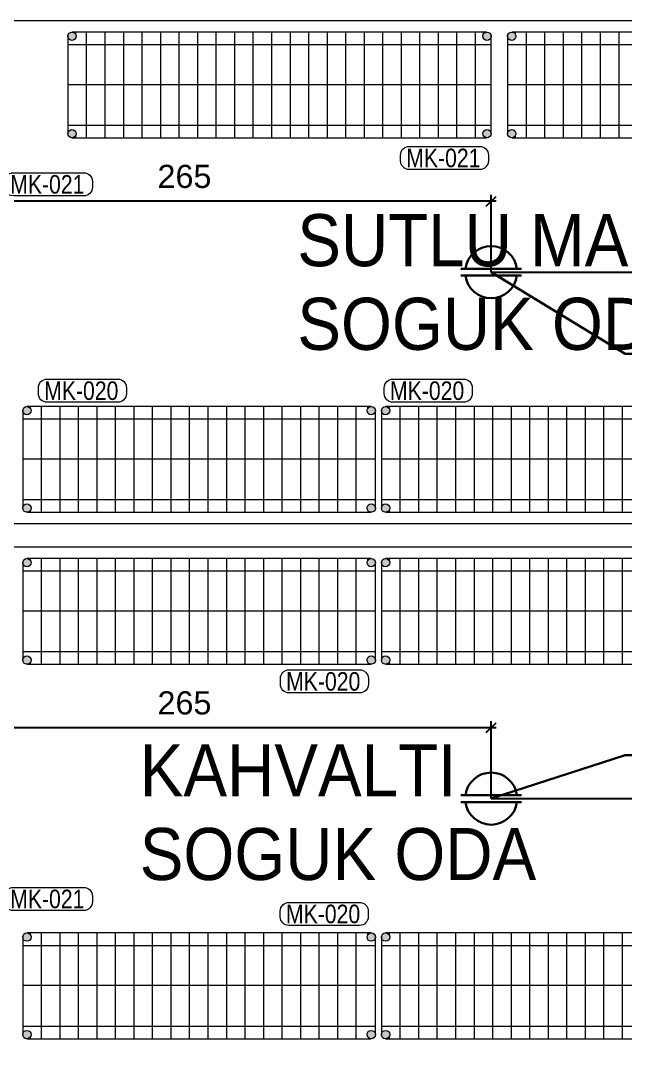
# Model space of a CAD drawing. Extents: x -5598 to 26293, y -3808 to 13850.
# Drawn here: x -1868.3 to -1606.9, y 5432.5 to 5875 of the extents above; entities that cross this region are included whole.
import ezdxf
from ezdxf.enums import TextEntityAlignment as Align

# ---------------------------------------------------------------- set-up
doc = ezdxf.new("R2010")
doc.units = 0
doc.header["$LTSCALE"] = 100
doc.header["$MEASUREMENT"] = 0
for name, color, linetype, lineweight in [('AD', 5, 'Continuous', 9), ('AK', 7, 'Continuous', 15), ('AP', 6, 'Continuous', 15)]:
    doc.layers.add(name, color=color, linetype=linetype, lineweight=lineweight)
doc.layers.add('MAKPA COLD ROOM', color=7, linetype='Continuous', lineweight=15, true_color=0x143d69)
doc.layers.add('MAKPA ELEKTRIK', color=7, linetype='Continuous', lineweight=30, true_color=0x93039a)
doc.layers.add('OLCU DIS', color=7, linetype='Continuous')
doc.styles.add('MAKPA TESISAT', font='arial.ttf', dxfattribs={"height": 10})
doc.styles.add('olcu', font='romans.shx', dxfattribs={"width": 0.5})
doc.styles.add('POZ TEXT', font='ARIALN.TTF', dxfattribs={"height": 8})
doc.styles.get("Standard").update_dxf_attribs({"font": 'arial.ttf'})
doc.dimstyles.new('1-200', dxfattribs={"dimtxt": 40, "dimasz": 2, "dimexe": 0, "dimexo": 0, "dimgap": 10, "dimtad": 1, "dimdec": 4, "dimrnd": 0.1, "dimzin": 9, "dimdsep": 46, "dimtxsty": 'olcu', "dimblk1": 'SOL', "dimblk2": 'SAG', "dimsah": 1, "dimcen": 0, "dimse1": 1, "dimse2": 1, "dimclre": 13, "dimadec": 0, "dimazin": 0, "dimtfac": 1, "dimtdec": 4, "dimtix": 1, "dimtmove": 2, "dimatfit": 2, "dimldrblk": 'SOL', "dimfxl": 0, "dimtolj": 1, "dimarcsym": 0})
doc.dimstyles.new('MAKPA TESISAT DIM', dxfattribs={"dimscale": 0.7, "dimtxt": 12, "dimasz": 6, "dimexe": 4, "dimexo": 0, "dimgap": 8, "dimtad": 2, "dimtih": 1, "dimtoh": 1, "dimdec": 0, "dimrnd": 5, "dimzin": 0, "dimdsep": 46, "dimtxsty": 'MAKPA TESISAT', "dimblk1": 'OBLIQUE', "dimblk2": 'OBLIQUE', "dimsah": 1, "dimcen": 0, "dimdle": 3, "dimclrd": 256, "dimclre": 256, "dimclrt": 256, "dimadec": 0, "dimazin": 0, "dimtfac": 1, "dimtdec": 0, "dimtix": 1, "dimtofl": 0, "dimtmove": 2, "dimatfit": 3, "dimldrblk": 'OBLIQUE', "dimfxl": 0, "dimtvp": 7, "dimtolj": 1, "dimtzin": 0, "dimarcsym": 0})

# ---------------------------------------------------------------- blocks, each defined once
blk = doc.blocks.new('SOL')
at = {"color": 0}
for p, q in [((0, 30), (0, -6.96)), ((7.58, 0), (-6.97, 0))]:
    blk.add_line(p, q, dxfattribs=at)
blk.add_circle((0, 0), 3, dxfattribs=at)
blk = doc.blocks.new('SAG')
at = {"color": 0}
for p, q in [((0, -30), (0, 6.96)), ((7.58, 0), (-6.97, 0))]:
    blk.add_line(p, q, dxfattribs=at)
blk.add_circle((0, 0), 3, dxfattribs=at)
blk = doc.blocks.new('*D332')
at = {"layer": 'OLCU DIS', "color": 0, "lineweight": -2, "transparency": 16777216}
blk.add_line((21268, -935), (-2968, -935), dxfattribs=at)
at = {"layer": 'OLCU DIS', "color": 0, "lineweight": -2, "transparency": 16777216, "xscale": 2, "yscale": 2, "zscale": 2, "rotation": 180}
blk.add_blockref('SAG', (-2970, -935), dxfattribs=at)
at = {"layer": 'OLCU DIS', "color": 0, "lineweight": -2, "transparency": 16777216, "xscale": 2, "yscale": 2, "zscale": 2}
blk.add_blockref('SOL', (21270, -935), dxfattribs=at)
at = {"layer": 'OLCU DIS', "color": 0, "transparency": 16777216, "insert": (9295.64, -905), "char_height": 40, "attachment_point": 5, "style": 'olcu'}
blk.add_mtext('\\A1;24240', dxfattribs=at)
blk = doc.blocks.new('46x152')
at = {"layer": 'AD'}
h = blk.add_hatch(color=2, dxfattribs=at)
h.paths.add_polyline_path([(19.1, 150.6, 1), (22.7, 150.6, 1)])
h.paths.add_polyline_path([(-23, 150.6, 1), (-19.4, 150.6, 1)])
h.paths.add_polyline_path([(-23, 1.8, 1), (-19.4, 1.8, 1)])
h.paths.add_polyline_path([(22.7, 1.8, 1), (19.1, 1.8, 1)])
at = {"layer": 'AD', "color": 2}
blk.add_line((0, 0), (0, 152.4), dxfattribs=at)
for points in [[(-22.93, 151.1), (-23, 151.1)], [(-23, 150.6), (-23, 1.8)], [(21.2, 152.4), (-21.2, 152.4)], [(-17.5, 152.4), (-17.5, 0)], [(17.2, 0), (17.2, 152.4)], [(22.7, 151.1), (22.63, 151.1)], [(22.7, 1.8), (22.7, 150.6)], [(-22.19, 149.1), (-23, 149.1)], [(-22.19, 149.1), (-23, 149.1)], [(22.7, 149.1), (21.89, 149.1)], [(22.7, 149.1), (21.89, 149.1)], [(22.7, 144.4), (-23, 144.4)], [(22.7, 144.4), (-23, 144.4)], [(22.7, 136.4), (-23, 136.4)], [(22.7, 136.4), (-23, 136.4)], [(22.7, 128.4), (-23, 128.4)], [(22.7, 128.4), (-23, 128.4)], [(22.7, 120.4), (-23, 120.4)], [(22.7, 120.4), (-23, 120.4)], [(22.7, 112.4), (-23, 112.4)], [(22.7, 112.4), (-23, 112.4)], [(22.7, 104.4), (-23, 104.4)], [(22.7, 104.4), (-23, 104.4)], [(22.7, 96.4), (-23, 96.4)], [(22.7, 96.4), (-23, 96.4)], [(22.7, 88.4), (-23, 88.4)], [(22.7, 88.4), (-23, 88.4)], [(22.7, 80.4), (-23, 80.4)], [(22.7, 80.4), (-23, 80.4)], [(22.7, 72.4), (-23, 72.4)], [(22.7, 72.4), (-23, 72.4)], [(22.7, 64.4), (-23, 64.4)], [(22.7, 64.4), (-23, 64.4)], [(22.7, 56.4), (-23, 56.4)], [(22.7, 56.4), (-23, 56.4)], [(22.7, 48.4), (-23, 48.4)], [(22.7, 48.4), (-23, 48.4)], [(22.7, 40.4), (-23, 40.4)], [(22.7, 40.4), (-23, 40.4)], [(22.7, 32.4), (-23, 32.4)], [(22.7, 32.4), (-23, 32.4)], [(22.7, 24.4), (-23, 24.4)], [(22.7, 24.4), (-23, 24.4)], [(22.7, 16.4), (-23, 16.4)], [(22.7, 8.4), (-23, 8.4)], [(-22.95, 1.4), (-23, 1.4)], [(-21.2, 0), (21.2, 0)], [(22.7, 3.4), (21.72, 3.4)], [(22.7, 1.4), (22.65, 1.4)]]:
    blk.add_lwpolyline(points, dxfattribs=at)
for centre in [(-21.2, 150.6), (20.9, 150.6), (-21.2, 1.8), (20.9, 1.8)]:
    blk.add_circle(centre, 1.8, dxfattribs=at)
blk = doc.blocks.new('46x183')
at = {"layer": 'AD'}
h = blk.add_hatch(color=1, dxfattribs=at)
h.paths.add_polyline_path([(19.1, 181.1, 1), (22.7, 181.1, 1)])
h.paths.add_polyline_path([(-23, 181.1, 1), (-19.4, 181.1, 1)])
h.paths.add_polyline_path([(-23, 1.8, 1), (-19.4, 1.8, 1)])
h.paths.add_polyline_path([(22.7, 1.8, 1), (19.1, 1.8, 1)])
at = {"layer": 'AD', "color": 1}
blk.add_line((0, 182.9), (0, 0), dxfattribs=at)
for points in [[(-22.93, 181.6), (-23, 181.6)], [(21.2, 182.9), (-21.2, 182.9)], [(17.65, 182.9), (-17.95, 182.9)], [(-17.5, 182.9), (-17.5, 0)], [(17.2, 0), (17.2, 182.9)], [(22.7, 181.6), (22.63, 181.6)], [(-23, 181.1), (-23, 1.8)], [(-22.19, 179.6), (-23, 179.6)], [(-22.19, 179.6), (-23, 179.6)], [(22.7, 179.6), (21.89, 179.6)], [(22.7, 179.6), (21.89, 179.6)], [(22.7, 1.8), (22.7, 181.1)], [(22.7, 174.9), (-23, 174.9)], [(22.7, 174.9), (-23, 174.9)], [(22.7, 166.9), (-23, 166.9)], [(22.7, 166.9), (-23, 166.9)], [(22.7, 158.9), (-23, 158.9)], [(22.7, 158.9), (-23, 158.9)], [(22.7, 150.9), (-23, 150.9)], [(22.7, 150.9), (-23, 150.9)], [(22.7, 142.9), (-23, 142.9)], [(22.7, 142.9), (-23, 142.9)], [(22.7, 134.9), (-23, 134.9)], [(22.7, 134.9), (-23, 134.9)], [(22.7, 126.9), (-23, 126.9)], [(22.7, 126.9), (-23, 126.9)], [(22.7, 118.9), (-23, 118.9)], [(22.7, 118.9), (-23, 118.9)], [(22.7, 110.9), (-23, 110.9)], [(22.7, 110.9), (-23, 110.9)], [(22.7, 102.9), (-23, 102.9)], [(22.7, 102.9), (-23, 102.9)], [(22.7, 94.9), (-23, 94.9)], [(22.7, 94.9), (-23, 94.9)], [(22.7, 86.9), (-23, 86.9)], [(22.7, 86.9), (-23, 86.9)], [(22.7, 78.9), (-23, 78.9)], [(22.7, 78.9), (-23, 78.9)], [(22.7, 70.9), (-23, 70.9)], [(22.7, 70.9), (-23, 70.9)], [(22.7, 62.9), (-23, 62.9)], [(22.7, 62.9), (-23, 62.9)], [(22.7, 54.9), (-23, 54.9)], [(22.7, 54.9), (-23, 54.9)], [(22.7, 46.9), (-23, 46.9)], [(22.7, 38.9), (-23, 38.9)], [(22.7, 30.9), (-23, 30.9)], [(22.7, 22.9), (-23, 22.9)], [(22.7, 14.9), (-23, 14.9)], [(22.7, 6.9), (-23, 6.9)], [(-22.95, 1.4), (-23, 1.4)], [(-21.2, 0), (21.2, 0)], [(22.7, 3.4), (21.72, 3.4)], [(22.7, 1.4), (22.65, 1.4)]]:
    blk.add_lwpolyline(points, dxfattribs=at)
for centre in [(-21.2, 181.1), (20.9, 181.1), (-21.2, 1.8), (20.9, 1.8)]:
    blk.add_circle(centre, 1.8, dxfattribs=at)
blk = doc.blocks.new('POZ_X')
at = {"layer": 'AP'}
blk.add_lwpolyline([(12.75, 10), (-17.75, 10, 0.414214), (-21.5, 6.25), (-21.5, 3.75, 0.414214), (-17.75, 0), (12.75, 0, 0.414214), (16.5, 3.75), (16.5, 6.25, 0.414214)], format="xyb", close=True, dxfattribs=at)
at = {"layer": 'AP', "style": 'POZ TEXT'}
blk.add_attdef('POZ_NO', text='', height=8, dxfattribs=at).set_placement((-3, 5), align=Align.MIDDLE_CENTER)
at = {"layer": 'AP', "style": 'POZ TEXT', "flags": 1}
blk.add_attdef('URUN_ADI', text='', height=7, dxfattribs=at).set_placement((-3, -4.34), align=Align.MIDDLE_CENTER)
blk = doc.blocks.new('ELK.KABLO')
at = {"layer": 'MAKPA ELEKTRIK'}
for p, q in [((-13.125, 1.5), (13.125, 1.5)), ((-13.125, -1.5), (13.125, -1.5))]:
    blk.add_line(p, q, dxfattribs=at)
for start, end in [(7.66226, 172.33774), (187.66226, 352.33774)]:
    blk.add_arc((0, 0), 11.25, start, end, dxfattribs=at)
blk = doc.blocks.new('_OBLIQUE')
at = {"color": 0, "linetype": 'ByBlock', "lineweight": -2}
blk.add_line((-0.5, -0.5), (0.5, 0.5), dxfattribs=at)
blk = doc.blocks.new('*D748')
at = {"layer": 'MAKPA ELEKTRIK', "lineweight": -2, "transparency": 16777216}
for p, q in [((-1662.9, 5796.86), (-1932.1, 5796.86)), ((-1930, 5766.25), (-1930, 5799.66)), ((-1665, 5766.25), (-1665, 5799.66))]:
    blk.add_line(p, q, dxfattribs=at)
at = {"layer": 'MAKPA ELEKTRIK', "lineweight": -2, "transparency": 16777216, "xscale": 4.199999999999998, "yscale": 4.199999999999998, "zscale": 4.199999999999998, "rotation": 180}
blk.add_blockref('_OBLIQUE', (-1930, 5796.86), dxfattribs=at)
at = {"layer": 'MAKPA ELEKTRIK', "lineweight": -2, "transparency": 16777216, "xscale": 4.199999999999998, "yscale": 4.199999999999998, "zscale": 4.199999999999998}
blk.add_blockref('_OBLIQUE', (-1665, 5796.86), dxfattribs=at)
at = {"layer": 'MAKPA ELEKTRIK', "transparency": 16777216, "insert": (-1797.5, 5807.56), "char_height": 10, "attachment_point": 5, "style": 'MAKPA TESISAT'}
blk.add_mtext('\\A1;265', dxfattribs=at)
blk = doc.blocks.new('*D749')
at = {"layer": 'MAKPA ELEKTRIK', "lineweight": -2, "transparency": 16777216}
for p, q in [((-1561.62, 5764.15), (-1561.62, 5877.1)), ((-1460, 5875), (-1564.42, 5875)), ((-1665, 5766.25), (-1558.82, 5766.25))]:
    blk.add_line(p, q, dxfattribs=at)
at = {"layer": 'MAKPA ELEKTRIK', "lineweight": -2, "transparency": 16777216, "xscale": 4.199999999999998, "yscale": 4.199999999999998, "zscale": 4.199999999999998}
for p, rotation in [((-1561.62, 5875), 90), ((-1561.62, 5766.25), 270)]:
    blk.add_blockref('_OBLIQUE', p, dxfattribs=dict(at, rotation=rotation))
at = {"layer": 'MAKPA ELEKTRIK', "transparency": 16777216, "insert": (-1545.46, 5820.63), "char_height": 10, "attachment_point": 5, "style": 'MAKPA TESISAT'}
blk.add_mtext('\\A1;110', dxfattribs=at)
blk = doc.blocks.new('*D750')
at = {"layer": 'MAKPA ELEKTRIK', "lineweight": -2, "transparency": 16777216}
for p, q in [((-1930, 5538.75), (-1930, 5572.16)), ((-1665, 5538.75), (-1665, 5572.16)), ((-1662.9, 5569.36), (-1932.1, 5569.36))]:
    blk.add_line(p, q, dxfattribs=at)
at = {"layer": 'MAKPA ELEKTRIK', "lineweight": -2, "transparency": 16777216, "xscale": 4.199999999999998, "yscale": 4.199999999999998, "zscale": 4.199999999999998, "rotation": 180}
blk.add_blockref('_OBLIQUE', (-1930, 5569.36), dxfattribs=at)
at = {"layer": 'MAKPA ELEKTRIK', "lineweight": -2, "transparency": 16777216, "xscale": 4.199999999999998, "yscale": 4.199999999999998, "zscale": 4.199999999999998}
blk.add_blockref('_OBLIQUE', (-1665, 5569.36), dxfattribs=at)
at = {"layer": 'MAKPA ELEKTRIK', "transparency": 16777216, "insert": (-1797.5, 5580.06), "char_height": 10, "attachment_point": 5, "style": 'MAKPA TESISAT'}
blk.add_mtext('\\A1;265', dxfattribs=at)
blk = doc.blocks.new('*D1035')
at = {"layer": 'MAKPA ELEKTRIK', "lineweight": -2, "transparency": 16777216}
for p, q in [((-1486.39, 5417.9), (-1486.39, 5540.85)), ((-1665, 5538.75), (-1483.59, 5538.75)), ((-1460, 5420), (-1489.19, 5420))]:
    blk.add_line(p, q, dxfattribs=at)
at = {"layer": 'MAKPA ELEKTRIK', "lineweight": -2, "transparency": 16777216, "xscale": 4.199999999999998, "yscale": 4.199999999999998, "zscale": 4.199999999999998}
for p, rotation in [((-1486.39, 5538.75), 90), ((-1486.39, 5420), 270)]:
    blk.add_blockref('_OBLIQUE', p, dxfattribs=dict(at, rotation=rotation))
at = {"layer": 'MAKPA ELEKTRIK', "transparency": 16777216, "insert": (-1502.55, 5479.38), "char_height": 10, "attachment_point": 5, "style": 'MAKPA TESISAT'}
blk.add_mtext('\\A1;120', dxfattribs=at)

msp = doc.modelspace()

# ---------------------------------------------------------------- linework, layer by layer
at = {"layer": 'MAKPA COLD ROOM'}
for points in [[(-1920, 5875.00004), (-1470, 5875.00004), (-1470, 5885.00004), (-1920, 5885.00004)], [(-1920, 5647.50002), (-1400, 5647.50002), (-1400, 5657.50002), (-1920, 5657.50002)]]:
    msp.add_lwpolyline(points, close=True, dxfattribs=at)
at = {"layer": 'MAKPA ELEKTRIK'}
for p, q in [((-1665, 5766.25003), (-1607.14454, 5730.89164)), ((-1607.14454, 5730.89164), (-1457.14454, 5730.89164)), ((-1665, 5538.75001), (-1607.14454, 5557.52296)), ((-1607.14454, 5557.52296), (-1457.14454, 5557.52296))]:
    msp.add_line(p, q, dxfattribs=at)

# ---------------------------------------------------------------- block references
at = {"layer": 'AK', "rotation": 90}
for name, p in [('46x183', (-1665, 5847.30004)), ('46x183', (-1475, 5847.30004)), ('46x152', (-1715, 5685.50002)), ('46x152', (-1560, 5685.50002)), ('46x152', (-1715, 5619.80002)), ('46x152', (-1560, 5619.80002)), ('46x152', (-1715, 5458)), ('46x152', (-1560, 5458))]:
    msp.add_blockref(name, p, dxfattribs=at)
at = {"layer": 'AP', "ltscale": 6}
ref = msp.add_blockref('POZ_X', (-1682.66204, 5820.60097), dxfattribs=dict(at, xscale=-1, rotation=180))
ref.add_attrib('POZ_NO', 'MK-021', dxfattribs={"height": 8, "style": 'POZ TEXT'}).set_placement((-1685.66204, 5815.60097), align=Align.MIDDLE_CENTER)
ref = msp.add_blockref('POZ_X', (-1853.77327, 5809.20001), dxfattribs=dict(at, xscale=-1, rotation=180))
ref.add_attrib('POZ_NO', 'MK-021', dxfattribs={"height": 8, "style": 'POZ TEXT'}).set_placement((-1856.77327, 5804.20001), align=Align.MIDDLE_CENTER)
ref = msp.add_blockref('POZ_X', (-1839.09404, 5720.0321), dxfattribs=dict(at, xscale=-1, rotation=180))
ref.add_attrib('POZ_NO', 'MK-020', dxfattribs={"height": 8, "style": 'POZ TEXT'}).set_placement((-1842.09404, 5715.0321), align=Align.MIDDLE_CENTER)
ref = msp.add_blockref('POZ_X', (-1689.66223, 5720.0321), dxfattribs=dict(at, xscale=-1, rotation=180))
ref.add_attrib('POZ_NO', 'MK-020', dxfattribs={"height": 8, "style": 'POZ TEXT'}).set_placement((-1692.66223, 5715.0321), align=Align.MIDDLE_CENTER)
ref = msp.add_blockref('POZ_X', (-1734.55818, 5594.41243), dxfattribs=dict(at, xscale=-1, rotation=180))
ref.add_attrib('POZ_NO', 'MK-020', dxfattribs={"height": 8, "style": 'POZ TEXT'}).set_placement((-1737.55818, 5589.41243), align=Align.MIDDLE_CENTER)
ref = msp.add_blockref('POZ_X', (-1853.77327, 5500.40288), dxfattribs=dict(at, xscale=-1, rotation=180))
ref.add_attrib('POZ_NO', 'MK-021', dxfattribs={"height": 8, "style": 'POZ TEXT'}).set_placement((-1856.77327, 5495.40288), align=Align.MIDDLE_CENTER)
ref = msp.add_blockref('POZ_X', (-1734.61683, 5493.93279), dxfattribs=dict(at, xscale=-1, rotation=180))
ref.add_attrib('POZ_NO', 'MK-020', dxfattribs={"height": 8, "style": 'POZ TEXT'}).set_placement((-1737.61683, 5488.93279), align=Align.MIDDLE_CENTER)
at = {"layer": 'MAKPA ELEKTRIK'}
for p in [(-1665, 5766.25003), (-1665, 5538.75001)]:
    msp.add_blockref('ELK.KABLO', p, dxfattribs=at)

# ---------------------------------------------------------------- texts
at = {"layer": 'AP', "color": 1, "ltscale": 0.2, "width": 0.9}
for s, p in [('SUTLU MAMUL', (-1748.74645, 5768.81288)), ('SOGUK ODA', (-1748.74645, 5732.66861)), ('KAHVALTI', (-1816.83204, 5539.72717)), ('SOGUK ODA', (-1816.83204, 5503.5829))]:
    msp.add_text(s, height=22.5, dxfattribs=at).set_placement(p)

# ---------------------------------------------------------------- dimensions: what is measured, and where the dimension line sits
at = {"layer": 'MAKPA ELEKTRIK'}
for base, p1, p2, picture, middle in [((-1561.61994, 5875.00004), (-1665, 5766.25003), (-1460, 5875.00004), '*D749', (-1545.4606, 5820.62503)), ((-1486.39003, 5538.75001), (-1460, 5420), (-1665, 5538.75001), '*D1035', (-1502.54938, 5479.375))]:
    dim = msp.add_linear_dim(base=base, p1=p1, p2=p2, angle=90, dimstyle='MAKPA TESISAT DIM', override={"dimfxl": 0}, dxfattribs=at)
    dim.commit()
    dim.dimension.update_dxf_attribs({"geometry": picture, "text_midpoint": middle})
for base, p1, p2, picture, middle in [((-1930, 5796.85832), (-1665, 5766.25003), (-1930, 5766.25003), '*D748', (-1797.5, 5807.56405)), ((-1930, 5569.3583), (-1665, 5538.75001), (-1930, 5538.75001), '*D750', (-1797.5, 5580.06403))]:
    dim = msp.add_linear_dim(base=base, p1=p1, p2=p2, dimstyle='MAKPA TESISAT DIM', override={"dimfxl": 0}, dxfattribs=at)
    dim.commit()
    dim.dimension.update_dxf_attribs({"geometry": picture, "text_midpoint": middle})
at = {"layer": 'OLCU DIS', "color": 7}
dim = msp.add_linear_dim(base=(-2970, -935), p1=(21270, -635), p2=(-2970, 7535), dimstyle='1-200', dxfattribs=at)
dim.commit()
dim.dimension.update_dxf_attribs({"geometry": '*D332', "text_midpoint": (9295.63768, -905), "dimtype": 160})

doc.saveas('drawing.dxf')
